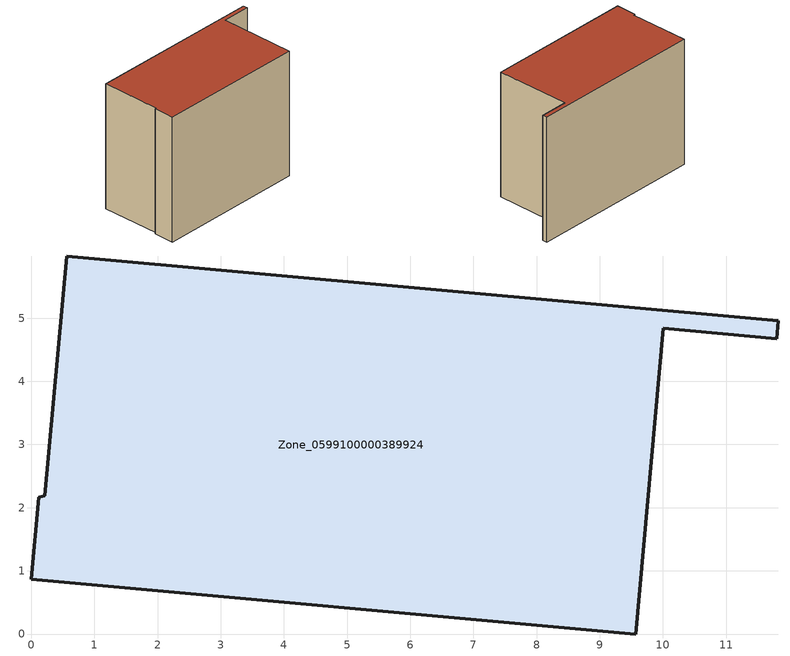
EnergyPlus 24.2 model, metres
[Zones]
Zone_0599100000389924
 floor ground (C_G): 0.56,5.98 11.83,4.96 11.8,4.68 10.01,4.84 9.57,0 0,0.87 0.12,2.17 0.21,2.19 z0
 wall outside (C_F): 0.12,2.17 0,0.87 9.57,0 10.01,4.84 11.8,4.68 11.83,4.96 0.56,5.98 0.21,2.19 0.12,2.17 z0:8.17
 roof outside (C_R): 11.83,4.96 0.56,5.98 0.21,2.19 0.12,2.17 0,0.87 9.57,0 10.01,4.84 11.8,4.68 z8.17
[BUILDING]
Pand.0599100000389924: North Axis=0; Terrain=City; Loads Convergence Tolerance Value=0.04; Temperature Convergence Tolerance Value=0.4; Solar Distribution=FullExterior; Maximum Number of Warmup Days=25; Minimum Number of Warmup Days=1
[Site:Location]
Rotterdam.The.Hague.AP_ZH_NLD Design_Conditions: Latitude=51.96; Longitude=4.45; Time Zone=1; Elevation=-4.5
[SITE:GROUNDTEMPERATURE:BUILDINGSURFACE]
18, 18, 18, 18, 18, 18, 18, 18, 18, 18, 18, 18
[MATERIAL] Thermal Absorptance=0.9; Solar Absorptance=0.7; Visible Absorptance=0.7
Name | Roughness | Thickness | Conductivity | Density | Specific Heat
G.TI.1992-2005 | MediumSmooth | 0.15 | 0.06 | 540 | 1210
F.TI.1992-2005 | Rough | 0.3 | 0.12 | 1920 | 840
R.TI.1992-2005 | MediumRough | 0.2 | 0.08 | 1500 | 1000
[CONSTRUCTION]
C_G: G.TI.1992-2005
C_F: F.TI.1992-2005
C_R: R.TI.1992-2005
[ZONE]
Zone_0599100000389924: Type=1; Multiplier=1; Ceiling Height=Autocalculate; Volume=Autocalculate; Floor Area=autocalculate; Part of Total Floor Area=Yes
[ZONEINFILTRATION:DESIGNFLOWRATE]
Infil_Zone_0599100000389924: Zone or ZoneList or Space or SpaceList=Zone_0599100000389924; Schedule=AlwaysOn; Design Flow Rate Calculation Method=Flow/Area; Flow Rate per Floor Area=0.0015; Constant Term Coefficient=1; Temperature Term Coefficient=0; Velocity Term Coefficient=0; Velocity Squared Term Coefficient=0
[HVACTEMPLATE:ZONE:IDEALLOADSAIRSYSTEM]
Zone_0599100000389924: Maximum Heating Supply Air Temperature=50; Minimum Cooling Supply Air Temperature=13; Maximum Heating Supply Air Humidity Ratio=0.0156; Minimum Cooling Supply Air Humidity Ratio=0.0077; Heating Limit=NoLimit; Cooling Limit=NoLimit; Dehumidification Control Type=ConstantSensibleHeatRatio; Cooling Sensible Heat Ratio=0.7; Dehumidification Setpoint=60; Humidification Control Type=None; Humidification Setpoint=30; Outdoor Air Method=None; Outdoor Air Flow Rate per Person=0.00944; Outdoor Air Flow Rate per Zone Floor Area=0; Outdoor Air Flow Rate per Zone=0; Demand Controlled Ventilation Type=None; Outdoor Air Economizer Type=NoEconomizer; Heat Recovery Type=None; Sensible Heat Recovery Effectiveness=0.7; Latent Heat Recovery Effectiveness=0.65
[ZONECONTROL:THERMOSTAT]
ThermostatControl_Zone_0599100000389924: Zone or ZoneList=Zone_0599100000389924; Control Type Schedule=DualSetpointControlType; Control 1=Thermostat_Zone_0599100000389924; Temperature Difference Between Cutout And Setpoint=0
[THERMOSTATSETPOINT:DUALSETPOINT]
Thermostat_Zone_0599100000389924: Heating Setpoint Temperature Schedule=HeatingSetpoint_Zone_0599100000389924; Cooling Setpoint Temperature Schedule=CoolingSetpoint_Zone_0599100000389924
[SCHEDULE:COMPACT]
HeatingSetpoint_Zone_0599100000389924: Through: 12/31, For: AllDays, Until: 24:00, 21
CoolingSetpoint_Zone_0599100000389924: Through: 12/31, For: AllDays, Until: 24:00, 24
DualSetpointControlType: Through: 12/31, For: AllDays, Until: 24:00, 4
AlwaysOn: Through: 12/31, For: AllDays, Until: 24:00, 1
